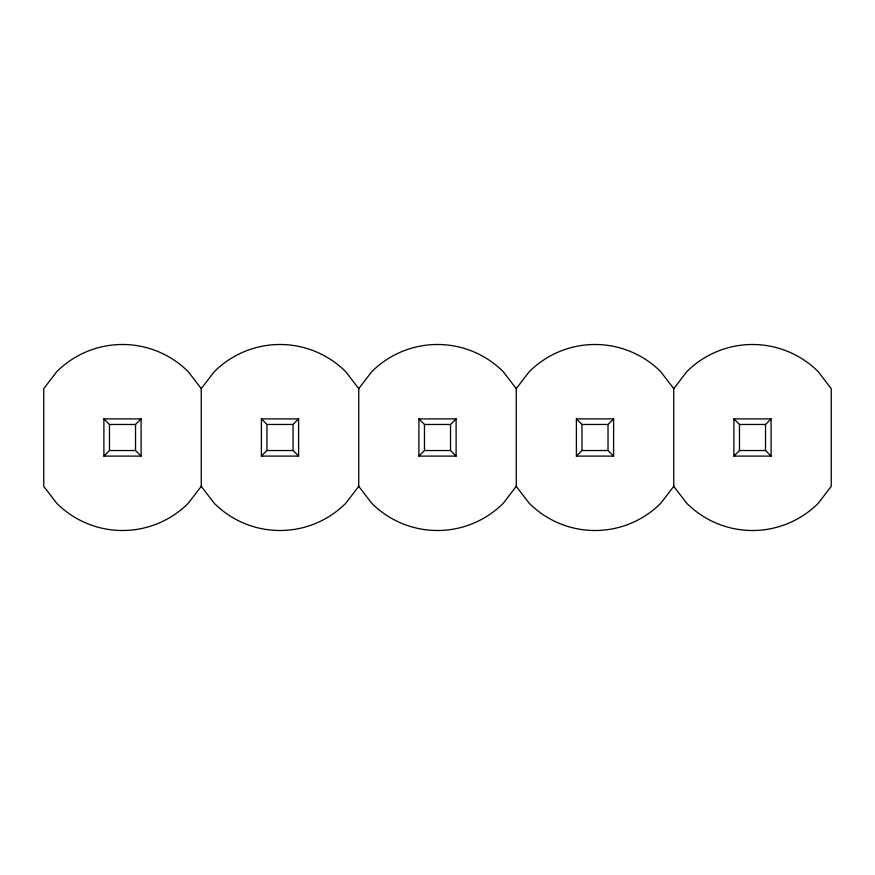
<?xml version="1.0" encoding="UTF-8"?>
<svg xmlns="http://www.w3.org/2000/svg" width="875" height="875" viewBox="0 0 875 875"><rect width="100%" height="100%" fill="white"/><g stroke="black" fill="none" stroke-linecap="round" stroke-linejoin="round"><path stroke-width="1.31" d="M201.25 388.642L214.233 371.733A93.013 93.013 0 0 1 345.767 371.733L358.75 388.642L358.75 486.358L345.767 503.267A93.013 93.013 0 0 1 214.233 503.267L201.25 486.358L201.25 388.642L188.267 371.733A93.013 93.013 0 0 0 56.733 371.733L43.75 388.642L43.75 486.358L56.733 503.267A93.013 93.013 0 0 0 188.267 503.267L201.25 486.358M358.75 388.642L371.733 371.733A93.013 93.013 0 0 1 503.267 371.733L516.25 388.642L516.25 486.358L529.233 503.267A93.013 93.013 0 0 0 660.767 503.267L673.75 486.358L673.75 388.642L660.767 371.733A93.013 93.013 0 0 0 529.233 371.733L516.25 388.642M516.25 486.358L503.267 503.267A93.013 93.013 0 0 1 371.733 503.267L358.75 486.358M673.75 388.642L686.733 371.733A93.013 93.013 0 0 1 818.267 371.733L831.25 388.642L831.25 486.358L818.267 503.267A93.013 93.013 0 0 1 686.733 503.267L673.75 486.358M103.895 456.105L109.473 450.527L135.527 450.527L141.105 456.105L103.895 456.105L103.895 418.895L141.105 418.895L141.105 456.105M135.527 450.527L135.527 424.473L141.105 418.895M261.395 456.105L266.973 450.527L293.027 450.527L298.605 456.105L261.395 456.105L261.395 418.895L298.605 418.895L298.605 456.105M293.027 450.527L293.027 424.473L298.605 418.895M418.895 456.105L424.473 450.527L424.473 424.473L418.895 418.895L456.105 418.895L456.105 456.105L418.895 456.105L418.895 418.895M456.105 456.105L450.527 450.527L450.527 424.473L456.105 418.895M576.395 456.105L581.973 450.527L581.973 424.473L576.395 418.895L613.605 418.895L613.605 456.105L576.395 456.105L576.395 418.895M613.605 456.105L608.027 450.527L608.027 424.473L613.605 418.895M733.895 456.105L739.473 450.527L739.473 424.473L733.895 418.895L771.105 418.895L771.105 456.105L733.895 456.105L733.895 418.895M771.105 456.105L765.527 450.527L765.527 424.473L771.105 418.895M103.895 418.895L109.473 424.473L135.527 424.473M261.395 418.895L266.973 424.473L293.027 424.473M424.473 424.473L450.527 424.473M581.973 424.473L608.027 424.473M739.473 424.473L765.527 424.473M424.473 450.527L450.527 450.527M581.973 450.527L608.027 450.527M739.473 450.527L765.527 450.527M266.973 424.473L266.973 450.527M109.473 424.473L109.473 450.527"/></g></svg>
